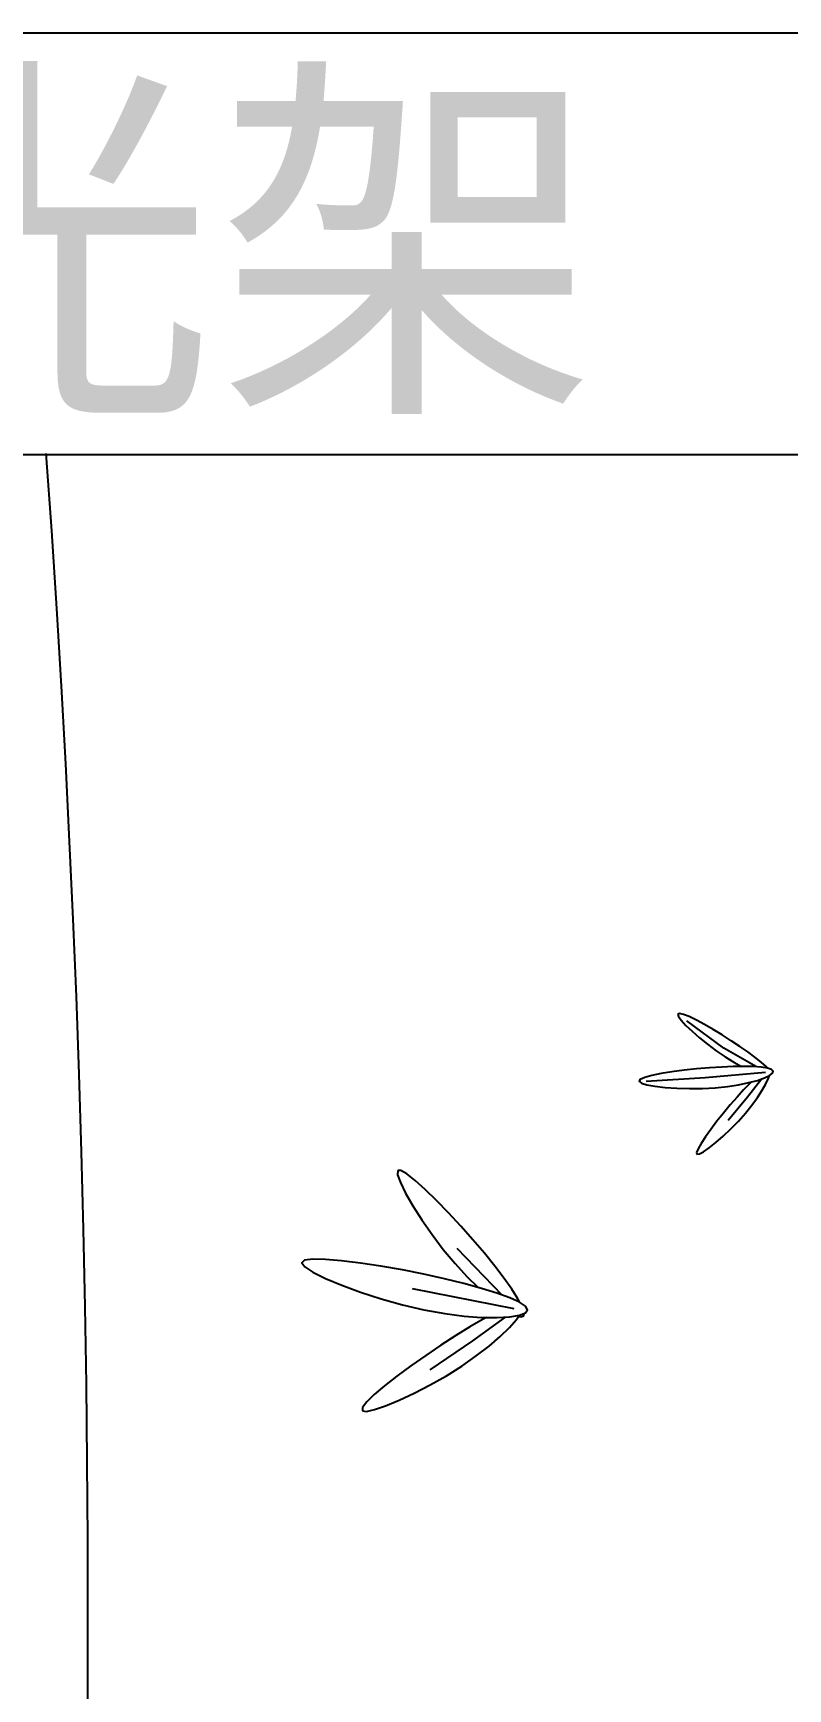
# Model space of a CAD drawing. Extents: x 302512 to 1034855, y -184136 to 410364.
# Drawn here: x 588412 to 591097, y 80999 to 86890 of the extents above; entities that cross this region are included whole.
import ezdxf
from ezdxf.enums import TextEntityAlignment as Align

# ---------------------------------------------------------------- set-up
doc = ezdxf.new("R2010")
doc.units = 0
doc.header["$MEASUREMENT"] = 0
for name, color, linetype in [('F', 5, 'Continuous'), ('WALL', 4, 'Continuous'), ('WZ', 2, 'Continuous'), ('坐椅', 7, 'Continuous'), ('建筑', 2, 'Continuous'), ('树', 80, 'Continuous'), ('绿化', 97, 'Continuous'), ('绿地', 3, 'Continuous')]:
    doc.layers.add(name, color=color, linetype=linetype)
doc.styles.add('-黑体', font='', dxfattribs={"width": 0.8})
doc.styles.add('DIM_FONT', font='SIMPLEX.shx', dxfattribs={"width": 0.8})
doc.styles.get('-黑体').set_extended_font_data('黑体')

# ---------------------------------------------------------------- blocks, each defined once
blk = doc.blocks.new('_F43BVI')
at = {"layer": '绿地'}
for p, q in [((-0.3695, -0.6418), (-0.3793, -0.6483)), ((-0.3525, -0.6404), (-0.3728, -0.7286)), ((-0.361, -0.6368), (-0.3695, -0.6418)), ((-0.3577, -0.6351), (-0.361, -0.6368)), ((-0.343, -0.6387), (-0.3466, -0.636)), ((-0.3363, -0.645), (-0.343, -0.6387)), ((-0.4017, -0.6648), (-0.4138, -0.6743)), ((-0.3648, -0.6504), (-0.4068, -0.6884)), ((-0.3901, -0.656), (-0.4017, -0.6648)), ((-0.3793, -0.6483), (-0.3901, -0.656)), ((-0.3456, -0.6647), (-0.3441, -0.6679)), ((-0.3454, -0.6485), (-0.3257, -0.6776)), ((-0.3441, -0.6679), (-0.3379, -0.6796)), ((-0.3287, -0.6533), (-0.3363, -0.645)), ((-0.3206, -0.6633), (-0.3287, -0.6533)), ((-0.3123, -0.6748), (-0.3206, -0.6633)), ((-0.4068, -0.6884), (-0.4625, -0.7286)), ((-0.4261, -0.6845), (-0.4381, -0.6949)), ((-0.4138, -0.6743), (-0.4261, -0.6845)), ((-0.4064, -0.7005), (-0.3936, -0.6907)), ((-0.3936, -0.6907), (-0.382, -0.6808)), ((-0.382, -0.6808), (-0.3723, -0.6715)), ((-0.3379, -0.6796), (-0.3307, -0.6922)), ((-0.3307, -0.6922), (-0.3228, -0.7055)), ((-0.3257, -0.6776), (-0.3015, -0.7159)), ((-0.3039, -0.6876), (-0.3123, -0.6748)), ((-0.2959, -0.7015), (-0.3039, -0.6876)), ((-0.4593, -0.7145), (-0.4675, -0.723)), ((-0.4493, -0.705), (-0.4593, -0.7145)), ((-0.4381, -0.6949), (-0.4493, -0.705)), ((-0.4454, -0.7258), (-0.4329, -0.7184)), ((-0.4329, -0.7184), (-0.4197, -0.7098)), ((-0.4197, -0.7098), (-0.4064, -0.7005)), ((-0.3228, -0.7055), (-0.3143, -0.719)), ((-0.3143, -0.719), (-0.3056, -0.7322)), ((-0.2884, -0.7159), (-0.2959, -0.7015)), ((-0.2816, -0.7301), (-0.2884, -0.7159)), ((-0.4734, -0.73), (-0.4766, -0.7352)), ((-0.4766, -0.7352), (-0.4765, -0.738)), ((-0.4765, -0.738), (-0.4728, -0.7382)), ((-0.4675, -0.723), (-0.4734, -0.73)), ((-0.4728, -0.7382), (-0.466, -0.736)), ((-0.466, -0.736), (-0.4567, -0.7318)), ((-0.4567, -0.7318), (-0.4454, -0.7258)), ((-0.3728, -0.7286), (-0.395, -0.8144)), ((-0.3056, -0.7322), (-0.297, -0.7447)), ((-0.2759, -0.7435), (-0.2816, -0.7301)), ((-0.2714, -0.7555), (-0.2759, -0.7435)), ((-0.297, -0.7447), (-0.2889, -0.7558)), ((-0.2889, -0.7558), (-0.2815, -0.765)), ((-0.2815, -0.765), (-0.2754, -0.7718)), ((-0.2684, -0.7653), (-0.2714, -0.7555)), ((-0.2672, -0.7723), (-0.2684, -0.7653)), ((-0.2754, -0.7718), (-0.2707, -0.7757)), ((-0.2707, -0.7757), (-0.2679, -0.7759)), ((-0.2679, -0.7759), (-0.2672, -0.7723)), ((-0.2023, -1.1159), (-0.2256, -1.1247)), ((-0.1328, -1.1081), (-0.2083, -1.2437)), ((-0.1808, -1.1083), (-0.2023, -1.1159)), ((-0.1616, -1.1023), (-0.1808, -1.1083)), ((-0.1452, -1.098), (-0.1616, -1.1023)), ((-0.139, -1.0969), (-0.1452, -1.098)), ((-0.1217, -1.1074), (-0.1182, -1.1023)), ((-0.1182, -1.0977), (-0.1215, -1.0962)), ((-0.1165, -1.1097), (-0.1211, -1.1036)), ((-0.1182, -1.1023), (-0.1182, -1.0977)), ((-0.1084, -1.1234), (-0.1165, -1.1097)), ((-0.25, -1.1347), (-0.2751, -1.1456)), ((-0.2256, -1.1247), (-0.25, -1.1347)), ((-0.1579, -1.1187), (-0.2452, -1.1612)), ((-0.125, -1.1248), (-0.1066, -1.1821)), ((-0.0999, -1.1407), (-0.1084, -1.1234)), ((-0.0913, -1.161), (-0.0999, -1.1407)), ((-0.2998, -1.157), (-0.3231, -1.1683)), ((-0.2751, -1.1456), (-0.2998, -1.157)), ((-0.2246, -1.1713), (-0.2007, -1.1605)), ((-0.2007, -1.1605), (-0.1803, -1.1499)), ((-0.1332, -1.1514), (-0.1322, -1.1573)), ((-0.1322, -1.1573), (-0.1275, -1.1796)), ((-0.0831, -1.1839), (-0.0913, -1.161)), ((-0.3616, -1.1893), (-0.3747, -1.1981)), ((-0.3441, -1.1793), (-0.3616, -1.1893)), ((-0.3231, -1.1683), (-0.3441, -1.1793)), ((-0.3024, -1.1982), (-0.2766, -1.1904)), ((-0.2766, -1.1904), (-0.2502, -1.1814)), ((-0.2502, -1.1814), (-0.2246, -1.1713)), ((-0.1275, -1.1796), (-0.1217, -1.2038)), ((-0.1066, -1.1821), (-0.0848, -1.2567)), ((-0.0754, -1.209), (-0.0831, -1.1839)), ((-0.3824, -1.205), (-0.3836, -1.2097)), ((-0.3836, -1.2097), (-0.3777, -1.2118)), ((-0.3747, -1.1981), (-0.3824, -1.205)), ((-0.3777, -1.2118), (-0.3654, -1.2115)), ((-0.3654, -1.2115), (-0.348, -1.2089)), ((-0.348, -1.2089), (-0.3266, -1.2044)), ((-0.3266, -1.2044), (-0.3024, -1.1982)), ((-0.1217, -1.2038), (-0.115, -1.2294)), ((-0.0688, -1.2357), (-0.0754, -1.209)), ((-0.115, -1.2294), (-0.1075, -1.2556)), ((-0.0633, -1.263), (-0.0688, -1.2357)), ((-0.1075, -1.2556), (-0.0994, -1.2816)), ((-0.059, -1.2896), (-0.0633, -1.263)), ((-0.0994, -1.2816), (-0.0912, -1.3062)), ((-0.0559, -1.3144), (-0.059, -1.2896)), ((-0.0912, -1.3062), (-0.0831, -1.3284)), ((-0.0542, -1.3362), (-0.0559, -1.3144)), ((-0.0831, -1.3284), (-0.0754, -1.3471)), ((-0.054, -1.3538), (-0.0542, -1.3362)), ((-0.0754, -1.3471), (-0.0685, -1.3613)), ((-0.0685, -1.3613), (-0.0626, -1.3698)), ((-0.0552, -1.366), (-0.054, -1.3538)), ((-0.0626, -1.3698), (-0.0581, -1.3716)), ((-0.0581, -1.3716), (-0.0552, -1.366))]:
    blk.add_line(p, q, dxfattribs=at)
for points in [[(-0.3852, -0.7182), (-0.3896, -0.7368), (-0.3935, -0.7554), (-0.3968, -0.7733), (-0.3994, -0.7896), (-0.4011, -0.8037), (-0.4016, -0.8147), (-0.4009, -0.8219), (-0.3988, -0.8245), (-0.3951, -0.8221), (-0.3902, -0.815), (-0.3844, -0.8042), (-0.378, -0.7903), (-0.3714, -0.7741), (-0.365, -0.7563), (-0.3591, -0.7377), (-0.3541, -0.7191), (-0.3502, -0.7012), (-0.3475, -0.6843), (-0.3459, -0.669), (-0.3452, -0.6556), (-0.3455, -0.6444), (-0.3466, -0.6359), (-0.3485, -0.6305), (-0.3511, -0.6286), (-0.3543, -0.6304), (-0.358, -0.6356), (-0.3622, -0.6439), (-0.3666, -0.6549), (-0.3713, -0.6682), (-0.376, -0.6835), (-0.3807, -0.7002)], [(-0.2239, -1.2205), (-0.2399, -1.2491), (-0.2552, -1.278), (-0.2692, -1.3058), (-0.2812, -1.3315), (-0.2907, -1.3538), (-0.2968, -1.3717), (-0.2991, -1.3839), (-0.2968, -1.3892), (-0.2896, -1.3869), (-0.2782, -1.3777), (-0.2634, -1.3626), (-0.2463, -1.3427), (-0.2277, -1.3192), (-0.2087, -1.293), (-0.1902, -1.2652), (-0.173, -1.237), (-0.1581, -1.2092), (-0.1456, -1.1828), (-0.1356, -1.1584), (-0.1281, -1.1365), (-0.1233, -1.118), (-0.1211, -1.1036), (-0.1216, -1.0937), (-0.125, -1.0893), (-0.1311, -1.0907), (-0.1397, -1.0975), (-0.1505, -1.1092), (-0.1631, -1.1253), (-0.177, -1.145), (-0.1921, -1.1678), (-0.2078, -1.1932)]]:
    blk.add_lwpolyline(points, close=True, dxfattribs=at)
at = {"style": 'DIM_FONT', "width": 0.7, "flags": 9}
for tag in ['YSIZE', 'XSIZE']:
    blk.add_attdef(tag, (0, 0), '', height=0.5, dxfattribs=at)
blk = doc.blocks.new('ZU')
at = {"layer": '绿地', "xscale": 1.5, "yscale": 1.5, "zscale": 0.001, "rotation": 260.5308552460376}
blk.add_blockref('_F43BVI', (-0.8522, 0.1655), dxfattribs=at)
blk = doc.blocks.new('A$C0B5A7686')
at = {"layer": '树', "linetype": 'ByBlock', "xscale": 640, "yscale": 640, "zscale": 640, "rotation": 151.15692544915}
blk.add_blockref('ZU', (642.8, 1492.6), dxfattribs=at)
blk = doc.blocks.new('A$C750B0621')
at = {"layer": '树'}
blk.add_blockref('A$C0B5A7686', (0, 0), dxfattribs=at)
blk = doc.blocks.new('A$C5AB93D8E')
at = {"layer": '绿化', "xscale": 0.8, "yscale": 0.8, "zscale": 0.8}
blk.add_blockref('A$C750B0621', (0, 0), dxfattribs=at)
blk = doc.blocks.new('A$C68DB62A4')
at = {"layer": '绿化', "rotation": 236.3690562220917}
blk.add_blockref('A$C5AB93D8E', (801.7, 2393.5), dxfattribs=at)
blk = doc.blocks.new('_F37GYG')
at = {"layer": '绿化', "linetype": 'ByBlock', "xscale": 0.2867748092958204, "yscale": 0.2867748092958204, "zscale": 0.2867748092958204}
blk.add_blockref('A$C68DB62A4', (-306.06, -300.5), dxfattribs=at)
at = {"style": 'DIM_FONT', "width": 0.8, "flags": 9}
for tag in ['YSIZE', 'XSIZE']:
    blk.add_attdef(tag, (0, 0), '', height=0.5, dxfattribs=at)
blk = doc.blocks.new('A$C590809E0')
at = {"layer": '建筑'}
for points in [[(18320, 950.1), (15425.1, 950.1), (15419.9, 1500.1), (4820, 1500.1), (4820, 1020.1), (1920, 1020.1)], [(15619.9, 950.1), (15619.9, 0.1), (4620, 0.1), (4620, 1020.1)]]:
    blk.add_lwpolyline(points, dxfattribs=at)

msp = doc.modelspace()

# ---------------------------------------------------------------- linework, layer by layer
at = {"layer": 'F'}
msp.add_lwpolyline([(588457.6, 85394.7, -0.156639), (580290.5, 51777.3, -0.156639)], format="xyb", dxfattribs=at)

# ---------------------------------------------------------------- block references
at = {"layer": 'WALL'}
msp.add_blockref('A$C590809E0', (578563.7, 85389.6), dxfattribs=at)
at = {"layer": '坐椅', "xscale": 10.78272, "yscale": 10.78272, "zscale": 10.78272}
msp.add_blockref('_F37GYG', (592668, 82466.4, -116953.2), dxfattribs=at)

# ---------------------------------------------------------------- texts
at = {"layer": 'WZ', "style": '-黑体'}
msp.add_text('木制阳光架', height=1000, dxfattribs=at).set_placement((587015.9, 86162.9), align=Align.MIDDLE)

doc.saveas('drawing.dxf')
